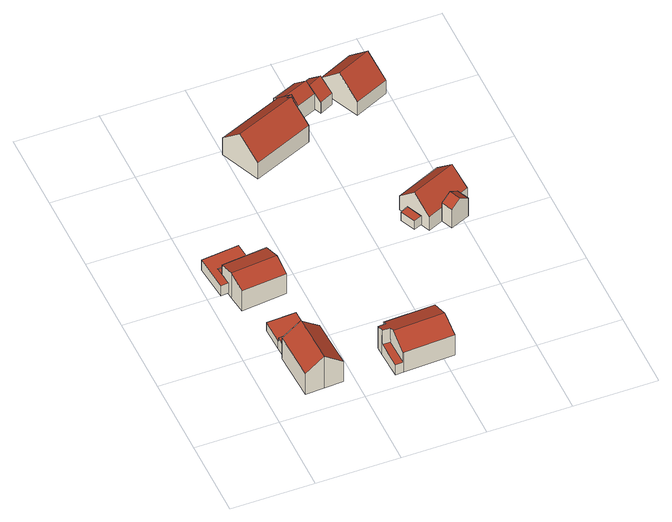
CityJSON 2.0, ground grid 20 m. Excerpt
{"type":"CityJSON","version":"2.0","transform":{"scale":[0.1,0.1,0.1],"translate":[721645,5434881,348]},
"CityObjects":{
"building1":{"type":"Building","attributes":{"Gemeindeschluessel":"09375181","HoeheDach":"362.960","HoeheGrund":"353.360","Methode":"2000","NiedrigsteTraufeDesGebaeudes":"359.594","Geometrietyp2DReferenz":"3000","measuredHeight":9.6,"function":"31001_1000","roofType":"3100","storeysAboveGround":2},"address":[{"Country":"Germany","Locality":"Pettendorf","ThoroughfareName":"Alte Straße 25a"}],"geometry":[{"type":"Solid","lod":"2","boundaries":[[[[0,1,2,3]],[[4,5,6,7,8]],[[4,8,9,10,11,12,13,0,3]],[[8,7,14,9]],[[3,2,5,4]],[[12,15,16,13]],[[10,17,18,11]],[[9,14,17,10]],[[13,16,1,0]],[[11,18,15,12]],[[16,15,18,17,14,7,6]],[[1,16,6,5,2]]]],"semantics":{"surfaces":[{"type":"WallSurface","Flaeche":"74.901","Z_MAX":"6.237","Z_MAX_ASL":"359.597","Z_MIN":"0.000","Z_MIN_ASL":"353.360"},{"type":"WallSurface","Flaeche":"32.637","Z_MAX":"9.600","Z_MAX_ASL":"362.960","Z_MIN":"0.000","Z_MIN_ASL":"353.360"},{"type":"GroundSurface","Flaeche":"108.153","Z_MAX":"0.000","Z_MAX_ASL":"353.360","Z_MIN":"0.000","Z_MIN_ASL":"353.360"},{"type":"WallSurface","Flaeche":"9.042","Z_MAX":"9.585","Z_MAX_ASL":"362.945","Z_MIN":"0.000","Z_MIN_ASL":"353.360"},{"type":"WallSurface","Flaeche":"3.218","Z_MAX":"6.611","Z_MAX_ASL":"359.971","Z_MIN":"0.000","Z_MIN_ASL":"353.360"},{"type":"WallSurface","Flaeche":"35.662","Z_MAX":"9.600","Z_MAX_ASL":"362.960","Z_MIN":"0.000","Z_MIN_ASL":"353.360"},{"type":"WallSurface","Flaeche":"48.613","Z_MAX":"6.237","Z_MAX_ASL":"359.597","Z_MIN":"0.000","Z_MIN_ASL":"353.360"},{"type":"WallSurface","Flaeche":"26.429","Z_MAX":"8.853","Z_MAX_ASL":"362.213","Z_MIN":"0.000","Z_MIN_ASL":"353.360"},{"type":"WallSurface","Flaeche":"35.665","Z_MAX":"9.600","Z_MAX_ASL":"362.960","Z_MIN":"0.000","Z_MIN_ASL":"353.360"},{"type":"WallSurface","Flaeche":"26.208","Z_MAX":"6.237","Z_MAX_ASL":"359.597","Z_MIN":"0.000","Z_MIN_ASL":"353.360"},{"type":"RoofSurface","Dachneigung":"53.252","Dachorientierung":"87.756","Flaeche":"67.477","Z_MAX":"9.600","Z_MAX_ASL":"362.960","Z_MIN":"6.234","Z_MIN_ASL":"359.594"},{"type":"RoofSurface","Dachneigung":"53.251","Dachorientierung":"267.756","Flaeche":"67.499","Z_MAX":"9.600","Z_MAX_ASL":"362.960","Z_MIN":"6.237","Z_MIN_ASL":"359.597"}],"values":[[0,1,2,3,4,5,6,7,8,9,10,11]]}}]},
"building2":{"type":"Building","attributes":{"Gemeindeschluessel":"09375181","HoeheDach":"356.750","HoeheGrund":"353.348","Methode":"2000","NiedrigsteTraufeDesGebaeudes":"355.850","Geometrietyp2DReferenz":"3000","measuredHeight":3.4,"function":"31001_2463","roofType":"1000","storeysAboveGround":1},"geometry":[{"type":"Solid","lod":"2","boundaries":[[[[19,20,21,22,23,8]],[[24,25,22,21]],[[26,27,28,29]],[[4,30,25,24,31,32]],[[30,23,22,25]],[[32,31,33,34]],[[34,33,27,26]],[[19,8,4,32,34,26,29]],[[8,23,30,4]],[[29,28,20,19]],[[31,24,21,20,28,27,33]]]],"semantics":{"surfaces":[{"type":"WallSurface","Flaeche":"10.053","Z_MAX":"3.402","Z_MAX_ASL":"356.750","Z_MIN":"0.002","Z_MIN_ASL":"353.350"},{"type":"WallSurface","Flaeche":"3.603","Z_MAX":"3.402","Z_MAX_ASL":"356.750","Z_MIN":"2.502","Z_MIN_ASL":"355.850"},{"type":"WallSurface","Flaeche":"14.911","Z_MAX":"2.502","Z_MAX_ASL":"355.850","Z_MIN":"0.002","Z_MIN_ASL":"353.350"},{"type":"WallSurface","Flaeche":"10.022","Z_MAX":"3.402","Z_MAX_ASL":"356.750","Z_MIN":"0.002","Z_MIN_ASL":"353.350"},{"type":"RoofSurface","Dachneigung":"90.000","Dachorientierung":"-1.000","Flaeche":"11.682","Z_MAX":"3.402","Z_MAX_ASL":"356.750","Z_MIN":"3.402","Z_MIN_ASL":"356.750"},{"type":"WallSurface","Flaeche":"15.036","Z_MAX":"2.502","Z_MAX_ASL":"355.850","Z_MIN":"0.002","Z_MIN_ASL":"353.350"},{"type":"WallSurface","Flaeche":"17.513","Z_MAX":"2.502","Z_MAX_ASL":"355.850","Z_MIN":"0.002","Z_MIN_ASL":"353.350"},{"type":"GroundSurface","Flaeche":"53.950","Z_MAX":"0.002","Z_MAX_ASL":"353.350","Z_MIN":"0.002","Z_MIN_ASL":"353.350"},{"type":"WallSurface","Flaeche":"13.678","Z_MAX":"3.402","Z_MAX_ASL":"356.750","Z_MIN":"0.002","Z_MIN_ASL":"353.350"},{"type":"WallSurface","Flaeche":"7.511","Z_MAX":"2.502","Z_MAX_ASL":"355.850","Z_MIN":"0.002","Z_MIN_ASL":"353.350"},{"type":"RoofSurface","Dachneigung":"90.000","Dachorientierung":"-1.000","Flaeche":"42.268","Z_MAX":"2.502","Z_MAX_ASL":"355.850","Z_MIN":"2.502","Z_MIN_ASL":"355.850"}],"values":[[0,1,2,3,4,5,6,7,8,9,10]]}}]},
"building3":{"type":"Building","attributes":{"Gemeindeschluessel":"09375181","HoeheDach":"356.033","HoeheGrund":"352.933","Methode":"1000","NiedrigsteTraufeDesGebaeudes":"356.033","Geometrietyp2DReferenz":"3000","measuredHeight":3.1,"function":"51009_1610","roofType":"1000"},"geometry":[{"type":"Solid","lod":"2","boundaries":[[[[35,36,37,38,39,40]],[[41,37,36,42]],[[43,35,40,44]],[[45,38,37,41]],[[44,40,39,46]],[[46,39,38,45]],[[41,42,43,44,46,45]],[[42,36,35,43]]]],"semantics":{"surfaces":[{"type":"RoofSurface","Dachneigung":"90.000","Dachorientierung":"-1.000","Flaeche":"45.210","Z_MAX":"3.100","Z_MAX_ASL":"356.033","Z_MIN":"3.100","Z_MIN_ASL":"356.033"},{"type":"WallSurface","Flaeche":"27.515","Z_MAX":"3.100","Z_MAX_ASL":"356.033","Z_MIN":"0.000","Z_MIN_ASL":"352.933"},{"type":"WallSurface","Flaeche":"12.496","Z_MAX":"3.100","Z_MAX_ASL":"356.033","Z_MIN":"0.000","Z_MIN_ASL":"352.933"},{"type":"WallSurface","Flaeche":"5.488","Z_MAX":"3.100","Z_MAX_ASL":"356.033","Z_MIN":"0.000","Z_MIN_ASL":"352.933"},{"type":"WallSurface","Flaeche":"22.752","Z_MAX":"3.100","Z_MAX_ASL":"356.033","Z_MIN":"0.000","Z_MIN_ASL":"352.933"},{"type":"WallSurface","Flaeche":"15.022","Z_MAX":"3.100","Z_MAX_ASL":"356.033","Z_MIN":"0.000","Z_MIN_ASL":"352.933"},{"type":"GroundSurface","Flaeche":"45.210","Z_MAX":"0.000","Z_MAX_ASL":"352.933","Z_MIN":"0.000","Z_MIN_ASL":"352.933"},{"type":"WallSurface","Flaeche":"28.209","Z_MAX":"3.100","Z_MAX_ASL":"356.033","Z_MIN":"0.000","Z_MIN_ASL":"352.933"}],"values":[[0,1,2,3,4,5,6,7]]}}]},
"building4":{"type":"Building","attributes":{"Gemeindeschluessel":"09375181","HoeheDach":"360.490","HoeheGrund":"352.790","Methode":"2000","NiedrigsteTraufeDesGebaeudes":"355.890","Geometrietyp2DReferenz":"3000","measuredHeight":7.7,"function":"31001_1000","roofType":"3100","storeysAboveGround":2},"address":[{"Country":"Germany","Locality":"Pettendorf","ThoroughfareName":"Alte Straße 25"}],"geometry":[{"type":"Solid","lod":"2","boundaries":[[[[47,48,49,50,51]],[[52,53,54,55]],[[56,57,58,59]],[[56,60,47,51,61,57]],[[60,55,54,48,47]],[[57,61,62,63,64,65,58]],[[59,58,65,66]],[[61,51,50,62]],[[52,67,49,53]],[[68,64,63,69]],[[60,56,59,66,68,69,67,52,55]],[[67,69,63,62,50,49]],[[66,65,64,68]],[[54,53,49,48]]]],"semantics":{"surfaces":[{"type":"RoofSurface","Dachneigung":"70.413","Dachorientierung":"354.054","Flaeche":"52.499","Z_MAX":"7.700","Z_MAX_ASL":"360.490","Z_MIN":"6.100","Z_MIN_ASL":"358.890"},{"type":"WallSurface","Flaeche":"67.293","Z_MAX":"6.118","Z_MAX_ASL":"358.908","Z_MIN":"0.000","Z_MIN_ASL":"352.790"},{"type":"WallSurface","Flaeche":"5.734","Z_MAX":"3.100","Z_MAX_ASL":"355.890","Z_MIN":"0.000","Z_MIN_ASL":"352.790"},{"type":"WallSurface","Flaeche":"30.826","Z_MAX":"7.683","Z_MAX_ASL":"360.473","Z_MIN":"0.000","Z_MIN_ASL":"352.790"},{"type":"WallSurface","Flaeche":"31.091","Z_MAX":"7.700","Z_MAX_ASL":"360.490","Z_MIN":"0.000","Z_MIN_ASL":"352.790"},{"type":"RoofSurface","Dachneigung":"90.000","Dachorientierung":"-1.000","Flaeche":"20.938","Z_MAX":"3.100","Z_MAX_ASL":"355.890","Z_MIN":"3.100","Z_MIN_ASL":"355.890"},{"type":"WallSurface","Flaeche":"19.199","Z_MAX":"3.100","Z_MAX_ASL":"355.890","Z_MIN":"0.000","Z_MIN_ASL":"352.790"},{"type":"WallSurface","Flaeche":"32.998","Z_MAX":"6.100","Z_MAX_ASL":"358.890","Z_MIN":"3.100","Z_MIN_ASL":"355.890"},{"type":"WallSurface","Flaeche":"31.168","Z_MAX":"7.700","Z_MAX_ASL":"360.490","Z_MIN":"0.000","Z_MIN_ASL":"352.790"},{"type":"WallSurface","Flaeche":"5.738","Z_MAX":"3.100","Z_MAX_ASL":"355.890","Z_MIN":"0.000","Z_MIN_ASL":"352.790"},{"type":"GroundSurface","Flaeche":"119.307","Z_MAX":"0.000","Z_MAX_ASL":"352.790","Z_MIN":"0.000","Z_MIN_ASL":"352.790"},{"type":"WallSurface","Flaeche":"30.749","Z_MAX":"7.679","Z_MAX_ASL":"360.469","Z_MIN":"0.000","Z_MIN_ASL":"352.790"},{"type":"WallSurface","Flaeche":"14.868","Z_MAX":"3.100","Z_MAX_ASL":"355.890","Z_MIN":"0.000","Z_MIN_ASL":"352.790"},{"type":"RoofSurface","Dachneigung":"70.414","Dachorientierung":"174.051","Flaeche":"51.912","Z_MAX":"7.700","Z_MAX_ASL":"360.490","Z_MIN":"6.118","Z_MIN_ASL":"358.908"}],"values":[[0,1,2,3,4,5,6,7,8,9,10,11,12,13]]}}]},
"building5":{"type":"Building","attributes":{"Gemeindeschluessel":"09375181","HoeheDach":"360.862","HoeheGrund":"352.560","Methode":"1000","NiedrigsteTraufeDesGebaeudes":"355.660","Geometrietyp2DReferenz":"3000","measuredHeight":8.3,"function":"31001_1000","roofType":"3100","storeysAboveGround":2},"address":[{"Country":"Germany","Locality":"Pettendorf","ThoroughfareName":"Alte Straße 25b"}],"geometry":[{"type":"Solid","lod":"2","boundaries":[[[[70,71,72,73,74,75]],[[76,77,78,74,73]],[[79,80,70,75,81]],[[76,73,72,82]],[[83,84,85,86,81,75,74,78,87]],[[88,89,90,91,86,85]],[[83,92,93,84]],[[94,87,78,77]],[[82,72,71,95]],[[92,83,87,94]],[[88,85,84,93]],[[79,81,86,91]],[[79,91,90,80]],[[89,95,71,70,80,90]],[[89,88,93,92,94,77,76,82,95]]]],"semantics":{"surfaces":[{"type":"RoofSurface","Dachneigung":"66.698","Dachorientierung":"177.394","Flaeche":"67.375","Z_MAX":"8.302","Z_MAX_ASL":"360.862","Z_MIN":"6.121","Z_MIN_ASL":"358.681"},{"type":"WallSurface","Flaeche":"37.003","Z_MAX":"8.300","Z_MAX_ASL":"360.860","Z_MIN":"0.000","Z_MIN_ASL":"352.560"},{"type":"WallSurface","Flaeche":"28.852","Z_MAX":"8.302","Z_MAX_ASL":"360.862","Z_MIN":"3.100","Z_MIN_ASL":"355.660"},{"type":"WallSurface","Flaeche":"35.980","Z_MAX":"8.273","Z_MAX_ASL":"360.833","Z_MIN":"0.000","Z_MIN_ASL":"352.560"},{"type":"RoofSurface","Dachneigung":"66.701","Dachorientierung":"357.434","Flaeche":"71.606","Z_MAX":"8.302","Z_MAX_ASL":"360.862","Z_MIN":"6.121","Z_MIN_ASL":"358.681"},{"type":"WallSurface","Flaeche":"21.318","Z_MAX":"7.590","Z_MAX_ASL":"360.150","Z_MIN":"0.000","Z_MIN_ASL":"352.560"},{"type":"WallSurface","Flaeche":"12.823","Z_MAX":"6.603","Z_MAX_ASL":"359.163","Z_MIN":"0.000","Z_MIN_ASL":"352.560"},{"type":"WallSurface","Flaeche":"74.159","Z_MAX":"6.124","Z_MAX_ASL":"358.684","Z_MIN":"0.000","Z_MIN_ASL":"352.560"},{"type":"WallSurface","Flaeche":"74.269","Z_MAX":"6.122","Z_MAX_ASL":"358.682","Z_MIN":"0.000","Z_MIN_ASL":"352.560"},{"type":"WallSurface","Flaeche":"7.070","Z_MAX":"6.602","Z_MAX_ASL":"359.162","Z_MIN":"0.000","Z_MIN_ASL":"352.560"},{"type":"WallSurface","Flaeche":"15.736","Z_MAX":"7.562","Z_MAX_ASL":"360.122","Z_MIN":"0.000","Z_MIN_ASL":"352.560"},{"type":"WallSurface","Flaeche":"8.239","Z_MAX":"7.590","Z_MAX_ASL":"360.150","Z_MIN":"3.100","Z_MIN_ASL":"355.660"},{"type":"RoofSurface","Dachneigung":"90.000","Dachorientierung":"-1.000","Flaeche":"12.378","Z_MAX":"3.100","Z_MAX_ASL":"355.660","Z_MIN":"3.100","Z_MIN_ASL":"355.660"},{"type":"WallSurface","Flaeche":"6.669","Z_MAX":"6.121","Z_MAX_ASL":"358.681","Z_MIN":"0.000","Z_MIN_ASL":"352.560"},{"type":"GroundSurface","Flaeche":"140.026","Z_MAX":"0.000","Z_MAX_ASL":"352.560","Z_MIN":"0.000","Z_MIN_ASL":"352.560"}],"values":[[0,1,2,3,4,5,6,7,8,9,10,11,12,13,14]]}}]},
"building6":{"type":"Building","attributes":{"Gemeindeschluessel":"09375181","HoeheDach":"359.592","HoeheGrund":"349.650","Methode":"2000","NiedrigsteTraufeDesGebaeudes":"354.583","Geometrietyp2DReferenz":"3000","measuredHeight":9.94,"function":"31001_1000","roofType":"3100"},"address":[{"Country":"Germany","Locality":"Pettendorf","ThoroughfareName":"Alte Straße 18"}],"geometry":[{"type":"Solid","lod":"2","boundaries":[[[[96,97,98,99,100]],[[101,102,103,104,105]],[[106,107,108,109,110,111]],[[106,111,112,113]],[[113,112,98,97]],[[109,114,115,110]],[[101,105,108,107]],[[98,112,111,110,115,99]],[[96,102,101,107,106,113,97]],[[103,102,96,100]],[[103,100,99,115,114,104]],[[109,108,105,104,114]]]],"semantics":{"surfaces":[{"type":"WallSurface","Flaeche":"79.178","Z_MAX":"9.940","Z_MAX_ASL":"359.590","Z_MIN":"0.000","Z_MIN_ASL":"349.650"},{"type":"WallSurface","Flaeche":"31.914","Z_MAX":"8.770","Z_MAX_ASL":"358.420","Z_MIN":"0.000","Z_MIN_ASL":"349.650"},{"type":"WallSurface","Flaeche":"9.563","Z_MAX":"9.280","Z_MAX_ASL":"358.930","Z_MIN":"0.000","Z_MIN_ASL":"349.650"},{"type":"WallSurface","Flaeche":"32.867","Z_MAX":"9.280","Z_MAX_ASL":"358.930","Z_MIN":"0.000","Z_MIN_ASL":"349.650"},{"type":"WallSurface","Flaeche":"77.183","Z_MAX":"4.940","Z_MAX_ASL":"354.590","Z_MIN":"0.000","Z_MIN_ASL":"349.650"},{"type":"WallSurface","Flaeche":"3.015","Z_MAX":"9.942","Z_MAX_ASL":"359.592","Z_MIN":"7.038","Z_MIN_ASL":"356.688"},{"type":"WallSurface","Flaeche":"11.428","Z_MAX":"8.355","Z_MAX_ASL":"358.005","Z_MIN":"0.000","Z_MIN_ASL":"349.650"},{"type":"RoofSurface","Dachneigung":"46.772","Dachorientierung":"157.152","Flaeche":"114.334","Z_MAX":"9.942","Z_MAX_ASL":"359.592","Z_MIN":"4.933","Z_MIN_ASL":"354.583"},{"type":"GroundSurface","Flaeche":"174.502","Z_MAX":"0.000","Z_MAX_ASL":"349.650","Z_MIN":"0.000","Z_MIN_ASL":"349.650"},{"type":"WallSurface","Flaeche":"83.687","Z_MAX":"4.937","Z_MAX_ASL":"354.587","Z_MIN":"0.000","Z_MIN_ASL":"349.650"},{"type":"RoofSurface","Dachneigung":"46.765","Dachorientierung":"337.144","Flaeche":"121.774","Z_MAX":"9.942","Z_MAX_ASL":"359.592","Z_MIN":"4.937","Z_MIN_ASL":"354.587"},{"type":"RoofSurface","Dachneigung":"48.452","Dachorientierung":"157.217","Flaeche":"3.305","Z_MAX":"8.770","Z_MAX_ASL":"358.420","Z_MIN":"7.038","Z_MIN_ASL":"356.688"}],"values":[[0,1,2,3,4,5,6,7,8,9,10,11]]}}]},
"building7":{"type":"Building","attributes":{"Gemeindeschluessel":"09375181","HoeheDach":"352.900","HoeheGrund":"350.290","Methode":"2000","NiedrigsteTraufeDesGebaeudes":"352.900","Geometrietyp2DReferenz":"3000","measuredHeight":2.61,"function":"51009_1610","roofType":"1000"},"geometry":[{"type":"Solid","lod":"2","boundaries":[[[[116,117,118,119]],[[120,121,116,119]],[[120,122,123,121]],[[121,123,117,116]],[[118,117,123,122]],[[119,118,122,120]]]],"semantics":{"surfaces":[{"type":"WallSurface","Flaeche":"5.494","Z_MAX":"2.610","Z_MAX_ASL":"352.900","Z_MIN":"0.000","Z_MIN_ASL":"350.290"},{"type":"GroundSurface","Flaeche":"8.635","Z_MAX":"0.000","Z_MAX_ASL":"350.290","Z_MIN":"0.000","Z_MIN_ASL":"350.290"},{"type":"WallSurface","Flaeche":"10.706","Z_MAX":"2.610","Z_MAX_ASL":"352.900","Z_MIN":"0.000","Z_MIN_ASL":"350.290"},{"type":"RoofSurface","Dachneigung":"90.000","Dachorientierung":"-1.000","Flaeche":"8.635","Z_MAX":"2.610","Z_MAX_ASL":"352.900","Z_MIN":"2.610","Z_MIN_ASL":"352.900"}],"values":[[0,1,0,2,3,2]]}}]},
"building8":{"type":"Building","attributes":{"Gemeindeschluessel":"09375181","HoeheDach":"356.450","HoeheGrund":"349.260","Methode":"2000","NiedrigsteTraufeDesGebaeudes":"353.354","Geometrietyp2DReferenz":"3000","measuredHeight":7.19,"function":"31001_2000","roofType":"3100"},"geometry":[{"type":"Solid","lod":"2","boundaries":[[[[124,125,126,127]],[[127,128,129,130,124]],[[131,132,133,134]],[[130,135,125,124]],[[129,131,134,135,130]],[[135,134,133,126,125]],[[128,132,131,129]],[[127,126,133,132,128]]]],"semantics":{"surfaces":[{"type":"WallSurface","Flaeche":"26.775","Z_MAX":"4.099","Z_MAX_ASL":"353.359","Z_MIN":"0.000","Z_MIN_ASL":"349.260"},{"type":"GroundSurface","Flaeche":"38.284","Z_MAX":"0.000","Z_MAX_ASL":"349.260","Z_MIN":"0.000","Z_MIN_ASL":"349.260"},{"type":"RoofSurface","Dachneigung":"46.573","Dachorientierung":"157.176","Flaeche":"23.118","Z_MAX":"7.190","Z_MAX_ASL":"356.450","Z_MIN":"4.796","Z_MIN_ASL":"354.056"},{"type":"WallSurface","Flaeche":"5.910","Z_MAX":"5.287","Z_MAX_ASL":"354.547","Z_MIN":"0.000","Z_MIN_ASL":"349.260"},{"type":"WallSurface","Flaeche":"27.701","Z_MAX":"7.190","Z_MAX_ASL":"356.450","Z_MIN":"0.000","Z_MIN_ASL":"349.260"},{"type":"RoofSurface","Dachneigung":"46.572","Dachorientierung":"337.175","Flaeche":"29.599","Z_MAX":"7.190","Z_MAX_ASL":"356.450","Z_MIN":"4.094","Z_MIN_ASL":"353.354"},{"type":"WallSurface","Flaeche":"31.960","Z_MAX":"4.796","Z_MAX_ASL":"354.056","Z_MIN":"0.000","Z_MIN_ASL":"349.260"},{"type":"WallSurface","Flaeche":"33.603","Z_MAX":"7.190","Z_MAX_ASL":"356.450","Z_MIN":"0.000","Z_MIN_ASL":"349.260"}],"values":[[0,1,2,3,4,5,6,7]]}}]},
"building9":{"type":"Building","attributes":{"Gemeindeschluessel":"09375181","HoeheDach":"358.570","HoeheGrund":"350.230","Methode":"2000","NiedrigsteTraufeDesGebaeudes":"354.382","Geometrietyp2DReferenz":"3000","measuredHeight":8.34,"function":"31001_1000","roofType":"3100"},"address":[{"Country":"Germany","Locality":"Pettendorf","ThoroughfareName":"Alte Straße 23"}],"geometry":[{"type":"Solid","lod":"2","boundaries":[[[[136,137,138,139]],[[139,138,140,141,142]],[[142,141,143,144]],[[144,143,145,137,136]],[[139,142,144,136]],[[143,141,140,145]],[[145,140,138,137]]]],"semantics":{"surfaces":[{"type":"WallSurface","Flaeche":"48.986","Z_MAX":"4.156","Z_MAX_ASL":"354.386","Z_MIN":"0.000","Z_MIN_ASL":"350.230"},{"type":"WallSurface","Flaeche":"56.514","Z_MAX":"8.340","Z_MAX_ASL":"358.570","Z_MIN":"0.000","Z_MIN_ASL":"350.230"},{"type":"WallSurface","Flaeche":"48.996","Z_MAX":"4.164","Z_MAX_ASL":"354.394","Z_MIN":"0.000","Z_MIN_ASL":"350.230"},{"type":"WallSurface","Flaeche":"56.564","Z_MAX":"8.340","Z_MAX_ASL":"358.570","Z_MIN":"0.000","Z_MIN_ASL":"350.230"},{"type":"GroundSurface","Flaeche":"106.636","Z_MAX":"0.000","Z_MAX_ASL":"350.230","Z_MIN":"0.000","Z_MIN_ASL":"350.230"},{"type":"RoofSurface","Dachneigung":"47.247","Dachorientierung":"156.393","Flaeche":"72.597","Z_MAX":"8.340","Z_MAX_ASL":"358.570","Z_MIN":"4.152","Z_MIN_ASL":"354.382"},{"type":"RoofSurface","Dachneigung":"47.241","Dachorientierung":"336.392","Flaeche":"72.634","Z_MAX":"8.340","Z_MAX_ASL":"358.570","Z_MIN":"4.156","Z_MIN_ASL":"354.386"}],"values":[[0,1,2,3,4,5,6]]}}]},
"building10":{"type":"Building","attributes":{"Gemeindeschluessel":"09375181","HoeheDach":"355.430","HoeheGrund":"349.097","Methode":"1000","NiedrigsteTraufeDesGebaeudes":"352.357","Geometrietyp2DReferenz":"3000","measuredHeight":6.33,"function":"31001_2000","roofType":"3100"},"geometry":[{"type":"Solid","lod":"2","boundaries":[[[[146,147,148,149]],[[150,151,149,148,152]],[[147,153,154,152,148]],[[151,150,155,156]],[[151,156,157,146,149]],[[152,154,155,150]],[[146,157,153,147]],[[154,153,157,156,155]]]],"semantics":{"surfaces":[{"type":"WallSurface","Flaeche":"0.147","Z_MAX":"3.314","Z_MAX_ASL":"352.411","Z_MIN":"0.000","Z_MIN_ASL":"349.097"},{"type":"WallSurface","Flaeche":"31.772","Z_MAX":"6.333","Z_MAX_ASL":"355.430","Z_MIN":"0.000","Z_MIN_ASL":"349.097"},{"type":"RoofSurface","Dachneigung":"47.320","Dachorientierung":"155.249","Flaeche":"16.390","Z_MAX":"6.333","Z_MAX_ASL":"355.430","Z_MIN":"3.272","Z_MIN_ASL":"352.369"},{"type":"WallSurface","Flaeche":"11.814","Z_MAX":"3.274","Z_MAX_ASL":"352.372","Z_MIN":"0.000","Z_MIN_ASL":"349.097"},{"type":"GroundSurface","Flaeche":"24.085","Z_MAX":"0.000","Z_MAX_ASL":"349.097","Z_MIN":"0.000","Z_MIN_ASL":"349.097"},{"type":"RoofSurface","Dachneigung":"47.321","Dachorientierung":"335.242","Flaeche":"16.373","Z_MAX":"6.333","Z_MAX_ASL":"355.430","Z_MIN":"3.260","Z_MIN_ASL":"352.357"},{"type":"WallSurface","Flaeche":"11.888","Z_MAX":"3.273","Z_MAX_ASL":"352.370","Z_MIN":"0.000","Z_MIN_ASL":"349.097"},{"type":"WallSurface","Flaeche":"31.875","Z_MAX":"6.333","Z_MAX_ASL":"355.430","Z_MIN":"0.000","Z_MIN_ASL":"349.097"}],"values":[[0,1,2,3,4,5,6,7]]}}]},
"building11":{"type":"Building","attributes":{"Gemeindeschluessel":"09375181","HoeheDach":"357.534","HoeheGrund":"350.322","Methode":"2000","NiedrigsteTraufeDesGebaeudes":"355.760","Geometrietyp2DReferenz":"3000","measuredHeight":7.21,"function":"51009_1610","roofType":"3100"},"geometry":[{"type":"Solid","lod":"2","boundaries":[[[[158,159,160,161]],[[162,163,164,165]],[[162,161,160,166,163]],[[165,158,161,162]],[[163,166,167,164]],[[159,167,166,160]],[[164,167,159,158,165]]]],"semantics":{"surfaces":[{"type":"RoofSurface","Dachneigung":"54.640","Dachorientierung":"246.244","Flaeche":"9.515","Z_MAX":"7.212","Z_MAX_ASL":"357.534","Z_MIN":"5.438","Z_MIN_ASL":"355.760"},{"type":"GroundSurface","Flaeche":"15.520","Z_MAX":"0.000","Z_MAX_ASL":"350.322","Z_MIN":"0.000","Z_MIN_ASL":"350.322"},{"type":"WallSurface","Flaeche":"31.635","Z_MAX":"7.212","Z_MAX_ASL":"357.534","Z_MIN":"0.000","Z_MIN_ASL":"350.322"},{"type":"WallSurface","Flaeche":"16.872","Z_MAX":"5.438","Z_MAX_ASL":"355.760","Z_MIN":"0.000","Z_MIN_ASL":"350.322"},{"type":"RoofSurface","Dachneigung":"54.640","Dachorientierung":"66.244","Flaeche":"9.515","Z_MAX":"7.212","Z_MAX_ASL":"357.534","Z_MIN":"5.438","Z_MIN_ASL":"355.760"}],"values":[[0,1,2,3,3,4,2]]}}]},
"building12":{"type":"Building","attributes":{"Gemeindeschluessel":"09375181","HoeheDach":"358.170","HoeheGrund":"348.857","Methode":"2000","NiedrigsteTraufeDesGebaeudes":"353.007","Geometrietyp2DReferenz":"3000","measuredHeight":9.31,"function":"31001_1000","roofType":"3100"},"address":[{"Country":"Germany","Locality":"Pettendorf","ThoroughfareName":"Alte Straße 16a"}],"geometry":[{"type":"Solid","lod":"2","boundaries":[[[[168,169,170,171,172]],[[168,172,173,174]],[[174,175,169,168]],[[173,176,177,175,174]],[[177,170,169,175]],[[176,171,170,177]],[[172,171,176,173]]]],"semantics":{"surfaces":[{"type":"WallSurface","Flaeche":"72.555","Z_MAX":"9.313","Z_MAX_ASL":"358.170","Z_MIN":"0.000","Z_MIN_ASL":"348.857"},{"type":"GroundSurface","Flaeche":"97.171","Z_MAX":"0.000","Z_MAX_ASL":"348.857","Z_MIN":"0.000","Z_MIN_ASL":"348.857"},{"type":"WallSurface","Flaeche":"37.420","Z_MAX":"4.154","Z_MAX_ASL":"353.011","Z_MIN":"0.000","Z_MIN_ASL":"348.857"},{"type":"WallSurface","Flaeche":"72.535","Z_MAX":"9.313","Z_MAX_ASL":"358.170","Z_MIN":"0.000","Z_MIN_ASL":"348.857"},{"type":"RoofSurface","Dachneigung":"46.226","Dachorientierung":"335.646","Flaeche":"67.244","Z_MAX":"9.313","Z_MAX_ASL":"358.170","Z_MIN":"4.150","Z_MIN_ASL":"353.007"},{"type":"RoofSurface","Dachneigung":"46.233","Dachorientierung":"155.647","Flaeche":"67.304","Z_MAX":"9.313","Z_MAX_ASL":"358.170","Z_MIN":"4.151","Z_MIN_ASL":"353.008"},{"type":"WallSurface","Flaeche":"37.453","Z_MAX":"4.151","Z_MAX_ASL":"353.008","Z_MIN":"0.000","Z_MIN_ASL":"348.857"}],"values":[[0,1,2,3,4,5,6]]}}]}
},
"vertices":[
[67,15,54],[67,15,116],[62,135,116],[62,135,54],[67,135,54],[67,135,120],[107,137,150],[107,137,149],[107,137,54],[117,137,54],[152,139,54],[155,61,54],[157,19,54],[112,17,54],[117,137,142],[157,19,116],[112,17,150],[152,139,116],[155,61,116],
[106,167,54],[106,167,79],[106,166,79],[106,166,88],[107,137,88],[66,164,79],[66,164,88],[134,228,54],[134,228,79],[136,168,79],[136,168,54],[67,135,88],[66,165,79],[66,165,54],[64,225,79],[64,225,54],
[98,461,80],[7,451,80],[16,363,80],[34,365,80],[29,413,80],[102,420,80],[16,363,49],[7,451,49],[98,461,49],[102,420,49],[34,365,49],[29,413,49],
[35,350,125],[35,349,125],[145,361,125],[140,405,109],[31,394,109],[149,316,48],[149,316,109],[40,305,109],[40,305,48],[31,395,48],[31,395,79],[29,413,79],[29,413,48],[35,350,48],[31,394,79],[140,405,79],[140,406,79],[138,424,79],[90,419,79],[90,419,48],[145,361,48],[138,424,48],[140,406,48],
[289,2,107],[291,2,107],[412,7,107],[409,57,128],[409,58,129],[287,52,129],[409,57,46],[408,108,46],[408,108,107],[287,69,77],[289,2,77],[287,69,121],[412,7,46],[287,92,112],[268,91,112],[268,69,121],[269,68,121],[286,103,107],[268,69,46],[271,1,46],[271,1,77],[269,68,77],[287,92,46],[268,91,46],[286,103,46],[291,2,46],
[197,785,16],[238,687,16],[238,687,66],[217,736,116],[197,785,66],[371,809,16],[353,851,16],[353,851,66],[369,814,104],[371,809,100],[364,790,16],[376,796,16],[376,796,87],[365,791,87],[365,791,109],[364,790,109],[382,748,66],[382,748,16],[357,809,104],[362,797,116],
[506,418,23],[506,418,49],[487,410,49],[487,410,23],[471,447,23],[490,456,23],[471,447,49],[490,456,49],
[348,863,13],[348,863,54],[408,888,54],[408,888,13],[432,835,13],[371,809,13],[353,851,13],[371,809,61],[432,835,61],[422,858,84],[361,833,84],[353,851,65],
[480,479,22],[480,479,64],[588,526,64],[588,526,22],[606,485,106],[624,444,64],[624,444,22],[516,396,64],[516,396,22],[498,438,106],
[441,822,11],[441,822,44],[441,823,44],[441,823,11],[413,883,44],[413,883,11],[427,852,74],[474,837,44],[460,868,74],[446,898,44],[446,898,11],[474,837,11],
[563,383,78],[586,393,95],[574,421,95],[551,411,78],[551,411,23],[596,432,23],[609,403,23],[563,383,23],[596,432,78],[609,403,78],
[550,923,9],[550,923,50],[572,873,102],[594,824,50],[594,824,9],[512,787,9],[468,885,9],[468,885,50],[512,787,50],[490,836,102]
]}
